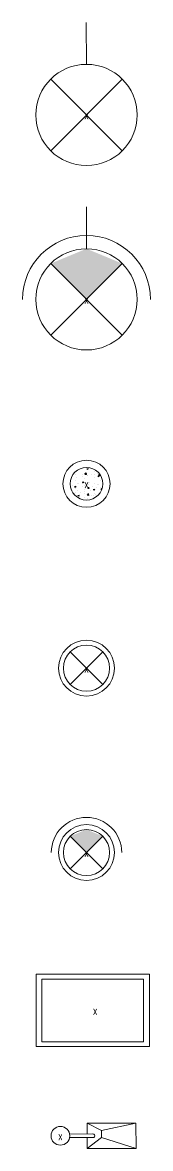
# Model space of a CAD drawing. Header units: metres. Extents: x -162 to 83385, y -62392 to -1971.
# Drawn here: x 53541 to 54247, y -15018 to -8803 of the extents above; entities that cross this region are included whole.
import ezdxf
from ezdxf.enums import TextEntityAlignment as Align

# ---------------------------------------------------------------- set-up
doc = ezdxf.new("R2010")
doc.units = ezdxf.units.M
doc.header["$LTSCALE"] = 0.5
for name, color, linetype, lineweight in [('ELIN_Attribut_01_Produkt_ID', 7, 'Continuous', 0), ('ELIN_Attribut_02_Stromkreis', 7, 'Continuous', 0), ('ELIN_Attribut_03_Verteilerbereich', 7, 'Continuous', 0), ('ELIN_Attribut_04_Montagehoehe', 7, 'Continuous', 0), ('ELIN_Attribut_05_Montageart', 7, 'Continuous', 0), ('ELIN_Attribut_06_Tuernummer', 7, 'Continuous', 0), ('ELIN_Attribut_07_Bemerkung', 7, 'Continuous', 0), ('ELIN_Attribut_08_Adresse', 7, 'Continuous', 0), ('ELIN_Attribut_10_AKZ1', 7, 'Continuous', 0), ('ELIN_Attribut_11_AKZ2', 7, 'Continuous', 0), ('ELIN_Attribut_12_Sonstiges1', 7, 'Continuous', 0), ('ELIN_Attribut_13_Sonstiges2', 7, 'Continuous', 0), ('ELIN_Attribut_14_Bauteil', 7, 'Continuous', 0), ('ELIN_Attribut_15_Ebene', 7, 'Continuous', 0), ('ELIN_Attribut_16_Raumnummer', 7, 'Continuous', 0), ('ELIN_Attribut_17_Raumname', 7, 'Continuous', 0), ('ELIN_Attribut_18_Montageabschnitt', 7, 'Continuous', 0), ('ELIN_Attribut_Basispunkt', 2, 'Continuous', 0), ('ELIN_Attribute_GEMOS', 11, 'Continuous', 0), ('ELIN_STS_DE_Strahler', 7, 'Continuous', 0)]:
    doc.layers.add(name, color=color, linetype=linetype, lineweight=lineweight)
doc.layers.get('0').off()
doc.styles.add('ELIN_Attribute', font='isocp.shx', dxfattribs={"width": 0.8})

# ---------------------------------------------------------------- blocks, each defined once
blk = doc.blocks.new('ELIN_STS_MASTANBAULEUCHTE')
at = {"color": 0}
for p, q in [((0, 279.4), (-1.7, 510.3)), ((197.5, 197.5), (-197.5, -197.5)), ((197.5, -197.5), (-197.5, 197.5))]:
    blk.add_line(p, q, dxfattribs=at)
blk.add_circle((0, 0), 279.4, dxfattribs=at)
at = {"layer": 'ELIN_Attribut_01_Produkt_ID', "style": 'ELIN_Attribute', "width": 0.8, "flags": 8}
blk.add_attdef('01_PRODUKT_ID', (-531.5, -480, 0), '', height=150, dxfattribs=at)
at = {"layer": 'ELIN_Attribut_02_Stromkreis', "style": 'ELIN_Attribute', "width": 0.8, "flags": 8}
blk.add_attdef('02_STROMKREIS', (-531.5, 393.5, 0), '', height=150, dxfattribs=at)
at = {"layer": 'ELIN_Attribut_03_Verteilerbereich', "style": 'ELIN_Attribute', "width": 0.8, "flags": 8}
blk.add_attdef('03_VERTEILERBEREICH', (-247.5, -804.4, 0), '', height=125, dxfattribs=at)
at = {"layer": 'ELIN_Attribut_04_Montagehoehe', "style": 'ELIN_Attribute', "width": 0.8, "flags": 8}
blk.add_attdef('04_MONTAGEHOEHE', text='', height=125, dxfattribs=at).set_placement((-462, -54.7, 0), align=Align.RIGHT)
at = {"layer": 'ELIN_Attribut_05_Montageart', "style": 'ELIN_Attribute', "width": 0.8, "flags": 8}
blk.add_attdef('05_MONTAGEART', (435, -54.7, 0), '', height=125, dxfattribs=at)
at = {"layer": 'ELIN_Attribut_06_Tuernummer', "style": 'ELIN_Attribute', "width": 0.8, "flags": 8}
blk.add_attdef('06_TUERNUMMER', text='', height=125, dxfattribs=at).set_placement((-462, -254.7, 0), align=Align.RIGHT)
at = {"layer": 'ELIN_Attribut_07_Bemerkung', "style": 'ELIN_Attribute', "width": 0.8, "flags": 8}
blk.add_attdef('07_BEMERKUNG', (-247.5, -1004.4, 0), '', height=125, dxfattribs=at)
at = {"layer": 'ELIN_Attribut_08_Adresse', "style": 'ELIN_Attribute', "width": 0.8, "flags": 8}
blk.add_attdef('08_ADRESSE', (-247.5, -1204.4, 0), '', height=125, dxfattribs=at)
at = {"layer": 'ELIN_Attribut_10_AKZ1', "style": 'ELIN_Attribute', "width": 0.8, "flags": 8}
blk.add_attdef('10_AKZ1', (-247.5, -1604.4, 0), '', height=125, dxfattribs=at)
at = {"layer": 'ELIN_Attribut_11_AKZ2', "style": 'ELIN_Attribute', "width": 0.8, "flags": 8}
blk.add_attdef('11_AKZ2', (-247.5, -1804.4, 0), '', height=125, dxfattribs=at)
at = {"layer": 'ELIN_Attribut_12_Sonstiges1', "style": 'ELIN_Attribute', "width": 0.8, "flags": 8}
blk.add_attdef('12_SONSTIGES1', (-247.5, -2004.4, 0), '', height=125, dxfattribs=at)
at = {"layer": 'ELIN_Attribut_13_Sonstiges2', "style": 'ELIN_Attribute', "width": 0.8, "flags": 8}
blk.add_attdef('13_SONSTIGES2', (-247.5, -2204.4, 0), '', height=125, dxfattribs=at)
at = {"layer": 'ELIN_Attribut_14_Bauteil', "style": 'ELIN_Attribute', "width": 0.8, "flags": 8}
blk.add_attdef('14_BAUTEIL', (-247.5, -2404.4, 0), '', height=125, dxfattribs=at)
at = {"layer": 'ELIN_Attribut_15_Ebene', "style": 'ELIN_Attribute', "width": 0.8, "flags": 8}
blk.add_attdef('15_EBENE', (-247.5, -2604.4, 0), '', height=125, dxfattribs=at)
at = {"layer": 'ELIN_Attribut_16_Raumnummer', "style": 'ELIN_Attribute', "width": 0.8, "flags": 8}
blk.add_attdef('16_RAUMNUMMER', (-247.5, -2804.4, 0), '', height=125, dxfattribs=at)
at = {"layer": 'ELIN_Attribut_17_Raumname', "style": 'ELIN_Attribute', "width": 0.8, "flags": 8}
blk.add_attdef('17_RAUMNAME', (-247.5, -3004.4, 0), '', height=125, dxfattribs=at)
at = {"layer": 'ELIN_Attribut_18_Montageabschnitt', "style": 'ELIN_Attribute', "width": 0.8, "flags": 8}
blk.add_attdef('18_MONTAGEABSCHNITT', (-247.5, -3204.4, 0), '', height=125, dxfattribs=at)
at = {"layer": 'ELIN_Attribut_Basispunkt', "style": 'ELIN_Attribute', "width": 0.8, "flags": 8}
blk.add_attdef('Basispunkt', text='', height=50, dxfattribs=at).set_placement((0, 0), align=Align.MIDDLE)
at = {"layer": 'ELIN_Attribute_GEMOS', "style": 'ELIN_Attribute', "width": 0.6}
for tag, p in [('G01_PRO02ID', (1620.5, 183.6)), ('G02_BEZEICHNUNG', (1620.5, -14.6, 0)), ('G03_DESCRIPTION', (1620.5, -204.4, 0)), ('G04_GEMOS-SYMBOL', (1623.8, -404.4, 0)), ('G05_GEMOS-TYP', (1623.8, -604.4, 0)), ('G06_ORTSKENNUNG', (1620.5, -804.4, 0)), ('G08_FREI1', (1620.5, -1004.4, 0)), ('G08_FREI2', (1620.5, -1204.4, 0))]:
    blk.add_attdef(tag, p, '', height=125, dxfattribs=at)
blk = doc.blocks.new('ELIN_STS_MASTANBAULEUCHTE_ASYM')
at = {"color": 0}
for p, q in [((0, 279.4), (0, 510.7)), ((197.5, -197.5), (-197.5, 197.5)), ((197.5, 197.5), (-197.5, -197.5))]:
    blk.add_line(p, q, dxfattribs=at)
blk.add_circle((0, 0), 279.4, dxfattribs=at)
blk.add_arc((0, 0), 352.9, 0, 180, dxfattribs=at)
for points in [[(-197.5, 197.5), (197.5, 197.5), (0, 279.4)], [(0, 0), (197.5, 197.5), (-197.5, 197.5)]]:
    blk.add_solid(points, dxfattribs=at)
at = {"layer": 'ELIN_Attribut_01_Produkt_ID', "style": 'ELIN_Attribute', "width": 0.8, "flags": 8}
blk.add_attdef('01_PRODUKT_ID', (-607.5, -503.5, 0), '', height=150, dxfattribs=at)
at = {"layer": 'ELIN_Attribut_02_Stromkreis', "style": 'ELIN_Attribute', "width": 0.8, "flags": 8}
blk.add_attdef('02_STROMKREIS', (-607.5, 449, 0), '', height=150, dxfattribs=at)
at = {"layer": 'ELIN_Attribut_03_Verteilerbereich', "style": 'ELIN_Attribute', "width": 0.8, "flags": 8}
blk.add_attdef('03_VERTEILERBEREICH', (-247.5, -804.4, 0), '', height=125, dxfattribs=at)
at = {"layer": 'ELIN_Attribut_04_Montagehoehe', "style": 'ELIN_Attribute', "width": 0.8, "flags": 8}
blk.add_attdef('04_MONTAGEHOEHE', text='', height=125, dxfattribs=at).set_placement((-496.5, -54.7, 0), align=Align.RIGHT)
at = {"layer": 'ELIN_Attribut_05_Montageart', "style": 'ELIN_Attribute', "width": 0.8, "flags": 8}
blk.add_attdef('05_MONTAGEART', (488.5, -54.7, 0), '', height=125, dxfattribs=at)
at = {"layer": 'ELIN_Attribut_06_Tuernummer', "style": 'ELIN_Attribute', "width": 0.8, "flags": 8}
blk.add_attdef('06_TUERNUMMER', text='', height=125, dxfattribs=at).set_placement((-496.5, -254.7, 0), align=Align.RIGHT)
at = {"layer": 'ELIN_Attribut_07_Bemerkung', "style": 'ELIN_Attribute', "width": 0.8, "flags": 8}
blk.add_attdef('07_BEMERKUNG', (-247.5, -1004.4, 0), '', height=125, dxfattribs=at)
at = {"layer": 'ELIN_Attribut_08_Adresse', "style": 'ELIN_Attribute', "width": 0.8, "flags": 8}
blk.add_attdef('08_ADRESSE', (-247.5, -1204.4, 0), '', height=125, dxfattribs=at)
at = {"layer": 'ELIN_Attribut_10_AKZ1', "style": 'ELIN_Attribute', "width": 0.8, "flags": 8}
blk.add_attdef('10_AKZ1', (-247.5, -1604.4, 0), '', height=125, dxfattribs=at)
at = {"layer": 'ELIN_Attribut_11_AKZ2', "style": 'ELIN_Attribute', "width": 0.8, "flags": 8}
blk.add_attdef('11_AKZ2', (-247.5, -1804.4, 0), '', height=125, dxfattribs=at)
at = {"layer": 'ELIN_Attribut_12_Sonstiges1', "style": 'ELIN_Attribute', "width": 0.8, "flags": 8}
blk.add_attdef('12_SONSTIGES1', (-247.5, -2004.4, 0), '', height=125, dxfattribs=at)
at = {"layer": 'ELIN_Attribut_13_Sonstiges2', "style": 'ELIN_Attribute', "width": 0.8, "flags": 8}
blk.add_attdef('13_SONSTIGES2', (-247.5, -2204.4, 0), '', height=125, dxfattribs=at)
at = {"layer": 'ELIN_Attribut_14_Bauteil', "style": 'ELIN_Attribute', "width": 0.8, "flags": 8}
blk.add_attdef('14_BAUTEIL', (-247.5, -2404.4, 0), '', height=125, dxfattribs=at)
at = {"layer": 'ELIN_Attribut_15_Ebene', "style": 'ELIN_Attribute', "width": 0.8, "flags": 8}
blk.add_attdef('15_EBENE', (-247.5, -2604.4, 0), '', height=125, dxfattribs=at)
at = {"layer": 'ELIN_Attribut_16_Raumnummer', "style": 'ELIN_Attribute', "width": 0.8, "flags": 8}
blk.add_attdef('16_RAUMNUMMER', (-247.5, -2804.4, 0), '', height=125, dxfattribs=at)
at = {"layer": 'ELIN_Attribut_17_Raumname', "style": 'ELIN_Attribute', "width": 0.8, "flags": 8}
blk.add_attdef('17_RAUMNAME', (-247.5, -3004.4, 0), '', height=125, dxfattribs=at)
at = {"layer": 'ELIN_Attribut_18_Montageabschnitt', "style": 'ELIN_Attribute', "width": 0.8, "flags": 8}
blk.add_attdef('18_MONTAGEABSCHNITT', (-247.5, -3204.4, 0), '', height=125, dxfattribs=at)
at = {"layer": 'ELIN_Attribut_Basispunkt', "style": 'ELIN_Attribute', "width": 0.8, "flags": 8}
blk.add_attdef('Basispunkt', text='', height=50, dxfattribs=at).set_placement((0, 0), align=Align.MIDDLE)
at = {"layer": 'ELIN_Attribute_GEMOS', "style": 'ELIN_Attribute', "width": 0.6}
for tag, p in [('G01_PRO02ID', (1620.5, 183.6)), ('G02_BEZEICHNUNG', (1620.5, -14.6, 0)), ('G03_DESCRIPTION', (1620.5, -204.4, 0)), ('G04_GEMOS-SYMBOL', (1623.8, -404.4, 0)), ('G05_GEMOS-TYP', (1623.8, -604.4, 0)), ('G06_ORTSKENNUNG', (1620.5, -804.4, 0)), ('G08_FREI1', (1620.5, -1004.4, 0)), ('G08_FREI2', (1620.5, -1204.4, 0))]:
    blk.add_attdef(tag, p, '', height=125, dxfattribs=at)
blk = doc.blocks.new('ELIN_STS_BODENSTRAHLER')
at = {"color": 0, "linetype": 'Continuous'}
for p, q in [((-35.1, 81.4), (-35.1, 81.4)), ((1.4, 82.4), (8.5, 85.1)), ((1.9, 82), (6.9, 78.6)), ((4.9, 80.3), (4.9, 80.3)), ((7.1, 78.5), (9.1, 84.7)), ((30.3, 83.6), (30.3, 83.6)), ((45.1, 67.9), (45.1, 67.9)), ((-60.2, 19.9), (-60.2, 19.9)), ((-59, 53.8), (-59, 53.8)), ((-55.5, 35.7), (-55.5, 35.7)), ((-48.6, 0.1), (-48.6, 0.1)), ((-24.1, 51.9), (-24.1, 51.9)), ((-23.4, 8.7), (-16.2, 11.5)), ((-23.2, 3.5), (-23.2, 3.5)), ((-22.9, 8.3), (-17.8, 4.9)), ((-21.9, 40.2), (-21.9, 40.2)), ((-17.6, 4.9), (-15.6, 11)), ((-10.3, 52.8), (-2.4, 61.1)), ((-10, 52.6), (-1, 51.2)), ((-8.9, 26.4), (-8.9, 26.4)), ((-7.7, 60.3), (-7.7, 60.3)), ((-7.5, 51.1), (-2.6, 57)), ((-6.9, 51), (-0.9, 50.4)), ((-1.2, 51.1), (-2.3, 60.8)), ((0.4, 50.8), (-0.8, 57.2)), ((3.6, 43.6), (3.6, 43.6)), ((3.7, 45.8), (3.7, 45.8)), ((15.3, 8.6), (15.3, 8.6)), ((30.2, 49.6), (30.2, 49.6)), ((42, 48.6), (42, 48.6)), ((42.6, 0.2), (42.6, 0.2)), ((43.9, 34.1), (43.9, 34.1)), ((62, 41.5), (69.1, 44.2)), ((62.5, 41.1), (67.6, 37.7)), ((63, 56), (63, 56)), ((65.4, 44.7), (70.3, 50.6)), ((65.9, 44.6), (72, 44)), ((67.7, 37.6), (69.8, 43.8)), ((73.3, 44.5), (72.1, 50.8)), ((79.5, 17), (79.5, 17)), ((-76.7, -11.4), (-76.7, -11.4)), ((-75.3, -39.9), (-75.3, -39.9)), ((-66.3, -18.9), (-61.4, -13.1)), ((-65.7, -19.1), (-59.6, -19.6)), ((-64.1, -51.7), (-64.1, -51.7)), ((-62.7, -47.7), (-62.7, -47.7)), ((-61.5, -13.9), (-61.5, -13.9)), ((-59.7, -25), (-59.7, -25)), ((-58.4, -19.2), (-59.6, -12.8)), ((-49.9, -36.6), (-49.9, -36.6)), ((-43.9, 0), (-43.9, 0)), ((-35.4, -47.3), (-35.4, -47.3)), ((-22.4, -13.7), (-22.4, -13.7)), ((-11.4, -31.5), (-11.4, -31.5)), ((-11.4, -41.2), (-11.4, -41.2)), ((-10.1, -7.4), (-10.1, -7.4)), ((-9.8, -54), (-9.8, -54)), ((-0.4, -14.8), (-0.4, -14.8)), ((3.2, -62.9), (11.1, -54.7)), ((6.6, -25.3), (11.5, -19.5)), ((7.2, -25.5), (13.2, -26)), ((10.4, -2.3), (10.4, -2.3)), ((12.3, -64.7), (11.1, -55)), ((14.5, -25.6), (13.3, -19.2)), ((23.9, -37.1), (23.9, -37.1)), ((31.8, -16), (31.8, -16)), ((37.3, -32.2), (44.4, -29.4)), ((37.8, -32.6), (42.8, -36)), ((41.4, -33.6), (41.4, -33.6)), ((43, -36.1), (45.1, -29.9)), ((44.4, -56.3), (44.4, -56.3)), ((51.5, -59.8), (51.5, -59.8)), ((52.7, -23.1), (52.7, -23.1)), ((58.8, -4.6), (58.8, -4.6)), ((64.6, -4.6), (64.6, -4.6)), ((78.2, -19.7), (78.2, -19.7)), ((79.5, -31.7), (84.4, -25.8)), ((80, -31.8), (84, -32.2)), ((83.2, -26.9), (83.2, -26.9)), ((86, -18.3), (86, -18.3)), ((86.2, -25.8), (86.2, -25.6)), ((-48.1, -64.9), (-41, -62.2)), ((-47.6, -65.4), (-42.5, -68.8)), ((-42.4, -68.8), (-40.3, -62.7)), ((-38.1, -71.6), (-38.1, -71.6)), ((-12.6, -75), (-12.6, -75)), ((3.4, -63.2), (12.5, -64.6)), ((3.4, -82.8), (3.4, -82.8)), ((26, -63.1), (26, -63.1)), ((40.2, -67.4), (40.2, -67.4))]:
    blk.add_line(p, q, dxfattribs=at)
for radius in [130, 90]:
    blk.add_circle((0, 0), radius, dxfattribs=at)
at = {"layer": 'ELIN_Attribut_01_Produkt_ID', "style": 'ELIN_Attribute', "width": 0.8, "flags": 8}
blk.add_attdef('01_PRODUKT_ID', (-590, -351, 0), '', height=150, dxfattribs=at)
at = {"layer": 'ELIN_Attribut_02_Stromkreis', "style": 'ELIN_Attribute', "width": 0.8, "flags": 8}
blk.add_attdef('02_STROMKREIS', (-590, 265.5, 0), '', height=150, dxfattribs=at)
at = {"layer": 'ELIN_Attribut_03_Verteilerbereich', "style": 'ELIN_Attribute', "width": 0.8, "flags": 8}
blk.add_attdef('03_VERTEILERBEREICH', (-247.5, -604.4, 0), '', height=125, dxfattribs=at)
at = {"layer": 'ELIN_Attribut_04_Montagehoehe', "style": 'ELIN_Attribute', "width": 0.8, "flags": 8}
blk.add_attdef('04_MONTAGEHOEHE', text='', height=125, dxfattribs=at).set_placement((-267, -54.7, 0), align=Align.RIGHT)
at = {"layer": 'ELIN_Attribut_05_Montageart', "style": 'ELIN_Attribute', "width": 0.8, "flags": 8}
blk.add_attdef('05_MONTAGEART', (277.5, -54.7, 0), '', height=125, dxfattribs=at)
at = {"layer": 'ELIN_Attribut_06_Tuernummer', "style": 'ELIN_Attribute', "width": 0.8, "flags": 8}
blk.add_attdef('06_TUERNUMMER', text='', height=125, dxfattribs=at).set_placement((-267, -254.7, 0), align=Align.RIGHT)
at = {"layer": 'ELIN_Attribut_07_Bemerkung', "style": 'ELIN_Attribute', "width": 0.8, "flags": 8}
blk.add_attdef('07_BEMERKUNG', (-247.5, -804.4, 0), '', height=125, dxfattribs=at)
at = {"layer": 'ELIN_Attribut_08_Adresse', "style": 'ELIN_Attribute', "width": 0.8, "flags": 8}
blk.add_attdef('08_ADRESSE', (-247.5, -1004.4, 0), '', height=125, dxfattribs=at)
at = {"layer": 'ELIN_Attribut_10_AKZ1', "style": 'ELIN_Attribute', "width": 0.8, "flags": 8}
blk.add_attdef('10_AKZ1', (-247.5, -1404.4, 0), '', height=125, dxfattribs=at)
at = {"layer": 'ELIN_Attribut_11_AKZ2', "style": 'ELIN_Attribute', "width": 0.8, "flags": 8}
blk.add_attdef('11_AKZ2', (-247.5, -1604.4, 0), '', height=125, dxfattribs=at)
at = {"layer": 'ELIN_Attribut_12_Sonstiges1', "style": 'ELIN_Attribute', "width": 0.8, "flags": 8}
blk.add_attdef('12_SONSTIGES1', (-247.5, -1804.4, 0), '', height=125, dxfattribs=at)
at = {"layer": 'ELIN_Attribut_13_Sonstiges2', "style": 'ELIN_Attribute', "width": 0.8, "flags": 8}
blk.add_attdef('13_SONSTIGES2', (-247.5, -2004.4, 0), '', height=125, dxfattribs=at)
at = {"layer": 'ELIN_Attribut_14_Bauteil', "style": 'ELIN_Attribute', "width": 0.8, "flags": 8}
blk.add_attdef('14_BAUTEIL', (-247.5, -2204.4, 0), '', height=125, dxfattribs=at)
at = {"layer": 'ELIN_Attribut_15_Ebene', "style": 'ELIN_Attribute', "width": 0.8, "flags": 8}
blk.add_attdef('15_EBENE', (-247.5, -2404.4, 0), '', height=125, dxfattribs=at)
at = {"layer": 'ELIN_Attribut_16_Raumnummer', "style": 'ELIN_Attribute', "width": 0.8, "flags": 8}
blk.add_attdef('16_RAUMNUMMER', (-247.5, -2604.4, 0), '', height=125, dxfattribs=at)
at = {"layer": 'ELIN_Attribut_17_Raumname', "style": 'ELIN_Attribute', "width": 0.8, "flags": 8}
blk.add_attdef('17_RAUMNAME', (-247.5, -2804.4, 0), '', height=125, dxfattribs=at)
at = {"layer": 'ELIN_Attribut_18_Montageabschnitt', "style": 'ELIN_Attribute', "width": 0.8, "flags": 8}
blk.add_attdef('18_MONTAGEABSCHNITT', (-247.5, -3004.4, 0), '', height=125, dxfattribs=at)
at = {"layer": 'ELIN_Attribut_Basispunkt', "style": 'ELIN_Attribute', "width": 0.8, "flags": 8}
blk.add_attdef('Basispunkt', text='', height=50, dxfattribs=at).set_placement((0, 0), align=Align.MIDDLE)
at = {"layer": 'ELIN_Attribute_GEMOS', "style": 'ELIN_Attribute', "width": 0.6}
for tag, p in [('G01_PRO02ID', (1620.5, 183.6)), ('G02_BEZEICHNUNG', (1620.5, -14.6, 0)), ('G03_DESCRIPTION', (1620.5, -204.4, 0)), ('G04_GEMOS-SYMBOL', (1623.8, -404.4, 0)), ('G05_GEMOS-TYP', (1623.8, -604.4, 0)), ('G06_ORTSKENNUNG', (1620.5, -804.4, 0)), ('G08_FREI1', (1620.5, -1004.4, 0)), ('G08_FREI2', (1620.5, -1204.4, 0))]:
    blk.add_attdef(tag, p, '', height=125, dxfattribs=at)
blk = doc.blocks.new('ELIN_STS_POLLERLEUCHTE')
at = {"color": 0}
for p, q in [((89.9, -89.9), (-89.9, 89.9)), ((89.9, 89.9), (-89.9, -89.9))]:
    blk.add_line(p, q, dxfattribs=at)
for radius in [154.2, 127.1]:
    blk.add_circle((0, 0), radius, dxfattribs=at)
at = {"layer": 'ELIN_Attribut_01_Produkt_ID', "style": 'ELIN_Attribute', "width": 0.8, "flags": 8}
blk.add_attdef('01_PRODUKT_ID', (-516.5, -366, 0), '', height=150, dxfattribs=at)
at = {"layer": 'ELIN_Attribut_02_Stromkreis', "style": 'ELIN_Attribute', "width": 0.8, "flags": 8}
blk.add_attdef('02_STROMKREIS', (-516.5, 247.5, 0), '', height=150, dxfattribs=at)
at = {"layer": 'ELIN_Attribut_03_Verteilerbereich', "style": 'ELIN_Attribute', "width": 0.8, "flags": 8}
blk.add_attdef('03_VERTEILERBEREICH', (-247.5, -604.4, 0), '', height=125, dxfattribs=at)
at = {"layer": 'ELIN_Attribut_04_Montagehoehe', "style": 'ELIN_Attribute', "width": 0.8, "flags": 8}
blk.add_attdef('04_MONTAGEHOEHE', text='', height=125, dxfattribs=at).set_placement((-288, -54.7, 0), align=Align.RIGHT)
at = {"layer": 'ELIN_Attribut_05_Montageart', "style": 'ELIN_Attribute', "width": 0.8, "flags": 8}
blk.add_attdef('05_MONTAGEART', (294.5, -54.7, 0), '', height=125, dxfattribs=at)
at = {"layer": 'ELIN_Attribut_06_Tuernummer', "style": 'ELIN_Attribute', "width": 0.8, "flags": 8}
blk.add_attdef('06_TUERNUMMER', text='', height=125, dxfattribs=at).set_placement((-288, -254.7, 0), align=Align.RIGHT)
at = {"layer": 'ELIN_Attribut_07_Bemerkung', "style": 'ELIN_Attribute', "width": 0.8, "flags": 8}
blk.add_attdef('07_BEMERKUNG', (-247.5, -804.4, 0), '', height=125, dxfattribs=at)
at = {"layer": 'ELIN_Attribut_08_Adresse', "style": 'ELIN_Attribute', "width": 0.8, "flags": 8}
blk.add_attdef('08_ADRESSE', (-247.5, -1004.4, 0), '', height=125, dxfattribs=at)
at = {"layer": 'ELIN_Attribut_10_AKZ1', "style": 'ELIN_Attribute', "width": 0.8, "flags": 8}
blk.add_attdef('10_AKZ1', (-247.5, -1404.4, 0), '', height=125, dxfattribs=at)
at = {"layer": 'ELIN_Attribut_11_AKZ2', "style": 'ELIN_Attribute', "width": 0.8, "flags": 8}
blk.add_attdef('11_AKZ2', (-247.5, -1604.4, 0), '', height=125, dxfattribs=at)
at = {"layer": 'ELIN_Attribut_12_Sonstiges1', "style": 'ELIN_Attribute', "width": 0.8, "flags": 8}
blk.add_attdef('12_SONSTIGES1', (-247.5, -1804.4, 0), '', height=125, dxfattribs=at)
at = {"layer": 'ELIN_Attribut_13_Sonstiges2', "style": 'ELIN_Attribute', "width": 0.8, "flags": 8}
blk.add_attdef('13_SONSTIGES2', (-247.5, -2004.4, 0), '', height=125, dxfattribs=at)
at = {"layer": 'ELIN_Attribut_14_Bauteil', "style": 'ELIN_Attribute', "width": 0.8, "flags": 8}
blk.add_attdef('14_BAUTEIL', (-247.5, -2204.4, 0), '', height=125, dxfattribs=at)
at = {"layer": 'ELIN_Attribut_15_Ebene', "style": 'ELIN_Attribute', "width": 0.8, "flags": 8}
blk.add_attdef('15_EBENE', (-247.5, -2404.4, 0), '', height=125, dxfattribs=at)
at = {"layer": 'ELIN_Attribut_16_Raumnummer', "style": 'ELIN_Attribute', "width": 0.8, "flags": 8}
blk.add_attdef('16_RAUMNUMMER', (-247.5, -2604.4, 0), '', height=125, dxfattribs=at)
at = {"layer": 'ELIN_Attribut_17_Raumname', "style": 'ELIN_Attribute', "width": 0.8, "flags": 8}
blk.add_attdef('17_RAUMNAME', (-247.5, -2804.4, 0), '', height=125, dxfattribs=at)
at = {"layer": 'ELIN_Attribut_18_Montageabschnitt', "style": 'ELIN_Attribute', "width": 0.8, "flags": 8}
blk.add_attdef('18_MONTAGEABSCHNITT', (-247.5, -3004.4, 0), '', height=125, dxfattribs=at)
at = {"layer": 'ELIN_Attribut_Basispunkt', "style": 'ELIN_Attribute', "width": 0.8, "flags": 8}
blk.add_attdef('Basispunkt', text='', height=50, dxfattribs=at).set_placement((0, 0), align=Align.MIDDLE)
at = {"layer": 'ELIN_Attribute_GEMOS', "style": 'ELIN_Attribute', "width": 0.6}
for tag, p in [('G01_PRO02ID', (1620.5, 183.6)), ('G02_BEZEICHNUNG', (1620.5, -14.6, 0)), ('G03_DESCRIPTION', (1620.5, -204.4, 0)), ('G04_GEMOS-SYMBOL', (1623.8, -404.4, 0)), ('G05_GEMOS-TYP', (1623.8, -604.4, 0)), ('G06_ORTSKENNUNG', (1620.5, -804.4, 0)), ('G08_FREI1', (1620.5, -1004.4, 0)), ('G08_FREI2', (1620.5, -1204.4, 0))]:
    blk.add_attdef(tag, p, '', height=125, dxfattribs=at)
blk = doc.blocks.new('ELIN_STS_POLLERLEUCHTE_ASYM')
at = {"color": 0}
for p, q in [((-89.9, -89.9), (89.9, 89.9)), ((89.9, -89.9), (-89.9, 89.9))]:
    blk.add_line(p, q, dxfattribs=at)
for radius in [154.2, 127.1]:
    blk.add_circle((0, 0), radius, dxfattribs=at)
blk.add_arc((0, 0), 194.3, 0, 180, dxfattribs=at)
for points in [[(89.9, 89.9), (-89.9, 89.9), (0, 127.1)], [(-89.9, 89.9), (0, 0), (89.9, 89.9)]]:
    blk.add_solid(points, dxfattribs=at)
at = {"layer": 'ELIN_Attribut_01_Produkt_ID', "style": 'ELIN_Attribute', "width": 0.8, "flags": 8}
blk.add_attdef('01_PRODUKT_ID', (-567, -351.5, 0), '', height=150, dxfattribs=at)
at = {"layer": 'ELIN_Attribut_02_Stromkreis', "style": 'ELIN_Attribute', "width": 0.8, "flags": 8}
blk.add_attdef('02_STROMKREIS', (-567, 271, 0), '', height=150, dxfattribs=at)
at = {"layer": 'ELIN_Attribut_03_Verteilerbereich', "style": 'ELIN_Attribute', "width": 0.8, "flags": 8}
blk.add_attdef('03_VERTEILERBEREICH', (-247.5, -604.4, 0), '', height=125, dxfattribs=at)
at = {"layer": 'ELIN_Attribut_04_Montagehoehe', "style": 'ELIN_Attribute', "width": 0.8, "flags": 8}
blk.add_attdef('04_MONTAGEHOEHE', text='', height=125, dxfattribs=at).set_placement((-302.5, -54.7, 0), align=Align.RIGHT)
at = {"layer": 'ELIN_Attribut_05_Montageart', "style": 'ELIN_Attribute', "width": 0.8, "flags": 8}
blk.add_attdef('05_MONTAGEART', (338, -54.7, 0), '', height=125, dxfattribs=at)
at = {"layer": 'ELIN_Attribut_06_Tuernummer', "style": 'ELIN_Attribute', "width": 0.8, "flags": 8}
blk.add_attdef('06_TUERNUMMER', text='', height=125, dxfattribs=at).set_placement((-302.5, -254.7, 0), align=Align.RIGHT)
at = {"layer": 'ELIN_Attribut_07_Bemerkung', "style": 'ELIN_Attribute', "width": 0.8, "flags": 8}
blk.add_attdef('07_BEMERKUNG', (-247.5, -804.4, 0), '', height=125, dxfattribs=at)
at = {"layer": 'ELIN_Attribut_08_Adresse', "style": 'ELIN_Attribute', "width": 0.8, "flags": 8}
blk.add_attdef('08_ADRESSE', (-247.5, -1004.4, 0), '', height=125, dxfattribs=at)
at = {"layer": 'ELIN_Attribut_10_AKZ1', "style": 'ELIN_Attribute', "width": 0.8, "flags": 8}
blk.add_attdef('10_AKZ1', (-247.5, -1404.4, 0), '', height=125, dxfattribs=at)
at = {"layer": 'ELIN_Attribut_11_AKZ2', "style": 'ELIN_Attribute', "width": 0.8, "flags": 8}
blk.add_attdef('11_AKZ2', (-247.5, -1604.4, 0), '', height=125, dxfattribs=at)
at = {"layer": 'ELIN_Attribut_12_Sonstiges1', "style": 'ELIN_Attribute', "width": 0.8, "flags": 8}
blk.add_attdef('12_SONSTIGES1', (-247.5, -1804.4, 0), '', height=125, dxfattribs=at)
at = {"layer": 'ELIN_Attribut_13_Sonstiges2', "style": 'ELIN_Attribute', "width": 0.8, "flags": 8}
blk.add_attdef('13_SONSTIGES2', (-247.5, -2004.4, 0), '', height=125, dxfattribs=at)
at = {"layer": 'ELIN_Attribut_14_Bauteil', "style": 'ELIN_Attribute', "width": 0.8, "flags": 8}
blk.add_attdef('14_BAUTEIL', (-247.5, -2204.4, 0), '', height=125, dxfattribs=at)
at = {"layer": 'ELIN_Attribut_15_Ebene', "style": 'ELIN_Attribute', "width": 0.8, "flags": 8}
blk.add_attdef('15_EBENE', (-247.5, -2404.4, 0), '', height=125, dxfattribs=at)
at = {"layer": 'ELIN_Attribut_16_Raumnummer', "style": 'ELIN_Attribute', "width": 0.8, "flags": 8}
blk.add_attdef('16_RAUMNUMMER', (-247.5, -2604.4, 0), '', height=125, dxfattribs=at)
at = {"layer": 'ELIN_Attribut_17_Raumname', "style": 'ELIN_Attribute', "width": 0.8, "flags": 8}
blk.add_attdef('17_RAUMNAME', (-247.5, -2804.4, 0), '', height=125, dxfattribs=at)
at = {"layer": 'ELIN_Attribut_18_Montageabschnitt', "style": 'ELIN_Attribute', "width": 0.8, "flags": 8}
blk.add_attdef('18_MONTAGEABSCHNITT', (-247.5, -3004.4, 0), '', height=125, dxfattribs=at)
at = {"layer": 'ELIN_Attribut_Basispunkt', "style": 'ELIN_Attribute', "width": 0.8, "flags": 8}
blk.add_attdef('Basispunkt', text='', height=50, dxfattribs=at).set_placement((0, 0), align=Align.MIDDLE)
at = {"layer": 'ELIN_Attribute_GEMOS', "style": 'ELIN_Attribute', "width": 0.6}
for tag, p in [('G01_PRO02ID', (1620.5, 183.6)), ('G02_BEZEICHNUNG', (1620.5, -14.6, 0)), ('G03_DESCRIPTION', (1620.5, -204.4, 0)), ('G04_GEMOS-SYMBOL', (1623.8, -404.4, 0)), ('G05_GEMOS-TYP', (1623.8, -604.4, 0)), ('G06_ORTSKENNUNG', (1620.5, -804.4, 0)), ('G08_FREI1', (1620.5, -1004.4, 0)), ('G08_FREI2', (1620.5, -1204.4, 0))]:
    blk.add_attdef(tag, p, '', height=125, dxfattribs=at)
blk = doc.blocks.new('ELIN_STS_Mast')
at = {"color": 0}
for points in [[(-325.1, 201.2), (299.3, 201.2), (299.3, -199), (-325.1, -199)], [(-294.8, 172.2), (266.6, 172.2), (266.6, -173.5), (-294.8, -173.5)]]:
    blk.add_lwpolyline(points, close=True, dxfattribs=at)
at = {"layer": 'ELIN_Attribut_01_Produkt_ID', "style": 'ELIN_Attribute', "width": 0.8, "flags": 8}
blk.add_attdef('01_PRODUKT_ID', (-531.5, -480, 0), '', height=150, dxfattribs=at)
at = {"layer": 'ELIN_Attribut_02_Stromkreis', "style": 'ELIN_Attribute', "width": 0.8, "flags": 8}
blk.add_attdef('02_STROMKREIS', (-531.5, 393.5, 0), '', height=150, dxfattribs=at)
at = {"layer": 'ELIN_Attribut_03_Verteilerbereich', "style": 'ELIN_Attribute', "width": 0.8, "flags": 8}
blk.add_attdef('03_VERTEILERBEREICH', (-247.5, -804.4, 0), '', height=125, dxfattribs=at)
at = {"layer": 'ELIN_Attribut_04_Montagehoehe', "style": 'ELIN_Attribute', "width": 0.8, "flags": 8}
blk.add_attdef('04_MONTAGEHOEHE', text='', height=125, dxfattribs=at).set_placement((-462, -54.7, 0), align=Align.RIGHT)
at = {"layer": 'ELIN_Attribut_05_Montageart', "style": 'ELIN_Attribute', "width": 0.8, "flags": 8}
blk.add_attdef('05_MONTAGEART', (435, -54.7, 0), '', height=125, dxfattribs=at)
at = {"layer": 'ELIN_Attribut_06_Tuernummer', "style": 'ELIN_Attribute', "width": 0.8, "flags": 8}
blk.add_attdef('06_TUERNUMMER', text='', height=125, dxfattribs=at).set_placement((-462, -254.7, 0), align=Align.RIGHT)
at = {"layer": 'ELIN_Attribut_07_Bemerkung', "style": 'ELIN_Attribute', "width": 0.8, "flags": 8}
blk.add_attdef('07_BEMERKUNG', (-247.5, -1004.4, 0), '', height=125, dxfattribs=at)
at = {"layer": 'ELIN_Attribut_08_Adresse', "style": 'ELIN_Attribute', "width": 0.8, "flags": 8}
blk.add_attdef('08_ADRESSE', (-247.5, -1204.4, 0), '', height=125, dxfattribs=at)
at = {"layer": 'ELIN_Attribut_10_AKZ1', "style": 'ELIN_Attribute', "width": 0.8, "flags": 8}
blk.add_attdef('10_AKZ1', (-247.5, -1604.4, 0), '', height=125, dxfattribs=at)
at = {"layer": 'ELIN_Attribut_11_AKZ2', "style": 'ELIN_Attribute', "width": 0.8, "flags": 8}
blk.add_attdef('11_AKZ2', (-247.5, -1804.4, 0), '', height=125, dxfattribs=at)
at = {"layer": 'ELIN_Attribut_12_Sonstiges1', "style": 'ELIN_Attribute', "width": 0.8, "flags": 8}
blk.add_attdef('12_SONSTIGES1', (-247.5, -2004.4, 0), '', height=125, dxfattribs=at)
at = {"layer": 'ELIN_Attribut_13_Sonstiges2', "style": 'ELIN_Attribute', "width": 0.8, "flags": 8}
blk.add_attdef('13_SONSTIGES2', (-247.5, -2204.4, 0), '', height=125, dxfattribs=at)
at = {"layer": 'ELIN_Attribut_14_Bauteil', "style": 'ELIN_Attribute', "width": 0.8, "flags": 8}
blk.add_attdef('14_BAUTEIL', (-247.5, -2404.4, 0), '', height=125, dxfattribs=at)
at = {"layer": 'ELIN_Attribut_15_Ebene', "style": 'ELIN_Attribute', "width": 0.8, "flags": 8}
blk.add_attdef('15_EBENE', (-247.5, -2604.4, 0), '', height=125, dxfattribs=at)
at = {"layer": 'ELIN_Attribut_16_Raumnummer', "style": 'ELIN_Attribute', "width": 0.8, "flags": 8}
blk.add_attdef('16_RAUMNUMMER', (-247.5, -2804.4, 0), '', height=125, dxfattribs=at)
at = {"layer": 'ELIN_Attribut_17_Raumname', "style": 'ELIN_Attribute', "width": 0.8, "flags": 8}
blk.add_attdef('17_RAUMNAME', (-247.5, -3004.4, 0), '', height=125, dxfattribs=at)
at = {"layer": 'ELIN_Attribut_18_Montageabschnitt', "style": 'ELIN_Attribute', "width": 0.8, "flags": 8}
blk.add_attdef('18_MONTAGEABSCHNITT', (-247.5, -3204.4, 0), '', height=125, dxfattribs=at)
at = {"layer": 'ELIN_Attribut_Basispunkt', "style": 'ELIN_Attribute', "width": 0.8, "flags": 8}
blk.add_attdef('Basispunkt', text='', height=50, dxfattribs=at).set_placement((0, 0), align=Align.MIDDLE)
at = {"layer": 'ELIN_Attribute_GEMOS', "style": 'ELIN_Attribute', "width": 0.6}
for tag, p in [('G01_PRO02ID', (1620.5, 183.6)), ('G02_BEZEICHNUNG', (1620.5, -14.6, 0)), ('G03_DESCRIPTION', (1620.5, -204.4, 0)), ('G04_GEMOS-SYMBOL', (1623.8, -404.4, 0)), ('G05_GEMOS-TYP', (1623.8, -604.4, 0)), ('G06_ORTSKENNUNG', (1620.5, -804.4, 0)), ('G08_FREI1', (1620.5, -1004.4, 0)), ('G08_FREI2', (1620.5, -1204.4, 0))]:
    blk.add_attdef(tag, p, '', height=125, dxfattribs=at)
blk = doc.blocks.new('ELIN_STS_Gehwegsbeleuchtung')
for p, q in [((417, 70.2), (147, 70)), ((227, 30), (147, 70)), ((147, 70), (147.1, 10)), ((227, 30), (417, 70.2)), ((417.1, -69.8), (417, 70.2)), ((50.5, 9.7), (179.1, 10)), ((227.1, -10), (227, 30)), ((50.4, -10.3), (179.1, -10)), ((227.1, -10), (147.1, -70)), ((147.1, -10), (147.1, -70)), ((227.1, -10), (417.1, -69.8)), ((147.1, -70), (417.1, -69.8))]:
    blk.add_line(p, q)
blk.add_circle((0, 0), 51.5)
blk.add_arc((179.1, 0), 10, 270.03134, 90.03134)
at = {"layer": 'ELIN_Attribut_01_Produkt_ID', "style": 'ELIN_Attribute', "width": 0.8}
blk.add_attdef('01_PRODUKT_ID', (-516.6, -361.8, 0), '', height=150, dxfattribs=at)
at = {"layer": 'ELIN_Attribut_02_Stromkreis', "style": 'ELIN_Attribute', "width": 0.8}
blk.add_attdef('02_STROMKREIS', (-516.6, 260.7, 0), '', height=150, dxfattribs=at)
at = {"layer": 'ELIN_Attribut_03_Verteilerbereich', "style": 'ELIN_Attribute', "width": 0.8}
blk.add_attdef('03_VERTEILERBEREICH', (-197.1, -614.7, 0), '', height=125, dxfattribs=at)
at = {"layer": 'ELIN_Attribut_04_Montagehoehe', "style": 'ELIN_Attribute', "width": 0.8}
blk.add_attdef('04_MONTAGEHOEHE', text='', height=125, dxfattribs=at).set_placement((50.4, -10.3, 0), align=Align.RIGHT)
at = {"layer": 'ELIN_Attribut_05_Montageart', "style": 'ELIN_Attribute', "width": 0.8}
blk.add_attdef('05_MONTAGEART', (388.4, -64.9, 0), '', height=125, dxfattribs=at)
at = {"layer": 'ELIN_Attribut_06_Tuernummer', "style": 'ELIN_Attribute', "width": 0.8}
blk.add_attdef('06_TUERNUMMER', text='', height=125, dxfattribs=at).set_placement((50.4, -10.3, 0), align=Align.RIGHT)
at = {"layer": 'ELIN_Attribut_07_Bemerkung', "style": 'ELIN_Attribute', "width": 0.8}
blk.add_attdef('07_BEMERKUNG', (-197.1, -814.7, 0), '', height=125, dxfattribs=at)
at = {"layer": 'ELIN_Attribut_08_Adresse', "style": 'ELIN_Attribute', "width": 0.8}
blk.add_attdef('08_ADRESSE', (-197.1, -1014.7, 0), '', height=125, dxfattribs=at)
at = {"layer": 'ELIN_Attribut_10_AKZ1', "style": 'ELIN_Attribute', "width": 0.8}
blk.add_attdef('10_AKZ1', (-197.1, -1414.7, 0), '', height=125, dxfattribs=at)
at = {"layer": 'ELIN_Attribut_11_AKZ2', "style": 'ELIN_Attribute', "width": 0.8}
blk.add_attdef('11_AKZ2', (-197.1, -1614.7, 0), '', height=125, dxfattribs=at)
at = {"layer": 'ELIN_Attribut_12_Sonstiges1', "style": 'ELIN_Attribute', "width": 0.8}
blk.add_attdef('12_SONSTIGES1', (-197.1, -1814.7, 0), '', height=125, dxfattribs=at)
at = {"layer": 'ELIN_Attribut_13_Sonstiges2', "style": 'ELIN_Attribute', "width": 0.8}
blk.add_attdef('13_SONSTIGES2', (-197.1, -2014.7, 0), '', height=125, dxfattribs=at)
at = {"layer": 'ELIN_Attribut_14_Bauteil', "style": 'ELIN_Attribute', "width": 0.8}
blk.add_attdef('14_BAUTEIL', (-197.1, -2214.7, 0), '', height=125, dxfattribs=at)
at = {"layer": 'ELIN_Attribut_15_Ebene', "style": 'ELIN_Attribute', "width": 0.8}
blk.add_attdef('15_EBENE', (-197.1, -2414.7, 0), '', height=125, dxfattribs=at)
at = {"layer": 'ELIN_Attribut_16_Raumnummer', "style": 'ELIN_Attribute', "width": 0.8}
blk.add_attdef('16_RAUMNUMMER', (-197.1, -2614.7, 0), '', height=125, dxfattribs=at)
at = {"layer": 'ELIN_Attribut_17_Raumname', "style": 'ELIN_Attribute', "width": 0.8}
blk.add_attdef('17_RAUMNAME', (-197.1, -2814.7, 0), '', height=125, dxfattribs=at)
at = {"layer": 'ELIN_Attribut_18_Montageabschnitt', "style": 'ELIN_Attribute', "width": 0.8}
blk.add_attdef('18_MONTAGEABSCHNITT', (-197.1, -3014.7, 0), '', height=125, dxfattribs=at)
at = {"layer": 'ELIN_Attribut_Basispunkt', "style": 'ELIN_Attribute', "width": 0.8}
blk.add_attdef('Basispunkt', text='', height=50, dxfattribs=at).set_placement((50.4, -10.3), align=Align.MIDDLE)
at = {"layer": 'ELIN_Attribute_GEMOS', "style": 'ELIN_Attribute', "width": 0.6}
for tag, p in [('G01_PRO02ID', (1670.9, 173.4)), ('G02_BEZEICHNUNG', (1670.9, -24.9, 0)), ('G03_DESCRIPTION', (1670.9, -214.7, 0)), ('G04_GEMOS-SYMBOL', (1674.2, -414.7, 0)), ('G05_GEMOS-TYP', (1674.2, -614.7, 0)), ('G06_ORTSKENNUNG', (1670.9, -814.7, 0)), ('G08_FREI1', (1670.9, -1014.7, 0)), ('G08_FREI2', (1670.9, -1214.7, 0))]:
    blk.add_attdef(tag, p, '', height=125, dxfattribs=at)

msp = doc.modelspace()

# ---------------------------------------------------------------- block references
at = {"layer": 'ELIN_STS_DE_Strahler', "lineweight": 0}
ref = msp.add_blockref('ELIN_STS_MASTANBAULEUCHTE', (53894.2, -9312.8), dxfattribs=at)
ref.add_attrib('Basispunkt', 'x', dxfattribs={"layer": 'ELIN_Attribut_Basispunkt', "height": 50, "style": 'ELIN_Attribute', "width": 0.8}).set_placement((53894.2, -9312.8), align=Align.MIDDLE)
ref = msp.add_blockref('ELIN_STS_MASTANBAULEUCHTE_ASYM', (53894.2, -10330.7), dxfattribs=at)
ref.add_attrib('Basispunkt', 'x', dxfattribs={"layer": 'ELIN_Attribut_Basispunkt', "height": 50, "style": 'ELIN_Attribute', "width": 0.8}).set_placement((53894.2, -10330.7), align=Align.MIDDLE)
ref = msp.add_blockref('ELIN_STS_BODENSTRAHLER', (53894.2, -11348.6), dxfattribs=at)
ref.add_attrib('Basispunkt', 'x', dxfattribs={"layer": 'ELIN_Attribut_Basispunkt', "height": 50, "style": 'ELIN_Attribute', "width": 0.8}).set_placement((53894.2, -11348.6), align=Align.MIDDLE)
ref = msp.add_blockref('ELIN_STS_POLLERLEUCHTE', (53894.2, -12366.5), dxfattribs=at)
ref.add_attrib('Basispunkt', 'x', dxfattribs={"layer": 'ELIN_Attribut_Basispunkt', "height": 50, "style": 'ELIN_Attribute', "width": 0.8}).set_placement((53894.2, -12366.5), align=Align.MIDDLE)
ref = msp.add_blockref('ELIN_STS_POLLERLEUCHTE_ASYM', (53894.2, -13384.4), dxfattribs=at)
ref.add_attrib('Basispunkt', 'x', dxfattribs={"layer": 'ELIN_Attribut_Basispunkt', "height": 50, "style": 'ELIN_Attribute', "width": 0.8}).set_placement((53894.2, -13384.4), align=Align.MIDDLE)
ref = msp.add_blockref('ELIN_STS_Mast', (53941.8, -14256), dxfattribs=at)
ref.add_attrib('Basispunkt', 'x', dxfattribs={"layer": 'ELIN_Attribut_Basispunkt', "height": 50, "style": 'ELIN_Attribute', "width": 0.8}).set_placement((53941.8, -14256), align=Align.MIDDLE)
ref = msp.add_blockref('ELIN_STS_Gehwegsbeleuchtung', (53750.2, -14947.9), dxfattribs=at)
ref.add_attrib('Basispunkt', 'x', dxfattribs={"layer": 'ELIN_Attribut_Basispunkt', "height": 50, "style": 'ELIN_Attribute', "width": 0.8}).set_placement((53750.2, -14947.9, 0), align=Align.MIDDLE)

doc.saveas('drawing.dxf')
